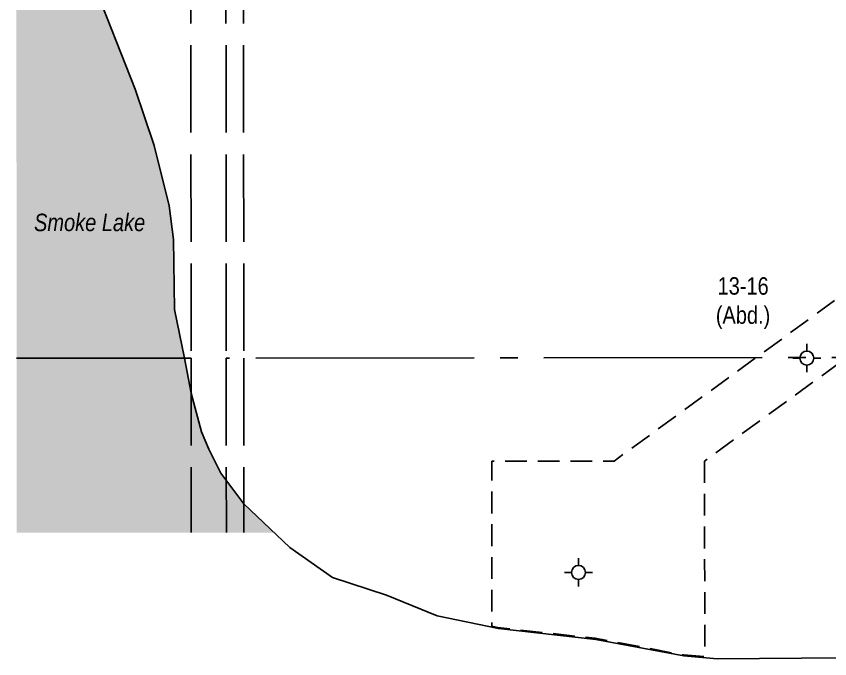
# Model space of a CAD drawing. Extents: x 500622 to 512229, y 6022177 to 6028063.
# Drawn here: x 503049.1 to 503515, y 6025371.4 to 6025739.3 of the extents above; entities that cross this region are included whole.
import ezdxf

# ---------------------------------------------------------------- set-up
doc = ezdxf.new("R2010")
doc.units = 0
doc.header["$LTSCALE"] = 5
for name, pattern in [('foc-ACCESSROAD', [3.75, 2.5, -1.25]), ('foc-QUARTERLINE', [33, 25, -3, 2, -3]), ('foc-UNSURVEYED', [12.5, 10, -2.5])]:
    doc.linetypes.add(name, pattern=pattern)
for name, color, linetype in [('F-WS', 190, 'foc-ACCESSROAD'), ('F-WS-S', 190, 'Continuous'), ('L-QSEC', 8, 'foc-QUARTERLINE'), ('L-USEC', 7, 'foc-UNSURVEYED'), ('T-WATER', 160, 'Continuous'), ('T-WATER-H', 133, 'Continuous'), ('T-WATER-T', 170, 'Continuous')]:
    doc.layers.add(name, color=color, linetype=linetype)
doc.layers.add('F-WS-T', color=190, linetype='Continuous', lineweight=9)
doc.styles.add('80CG', font='ARIALN.TTF', dxfattribs={"height": 10})
doc.styles.add('80L', font='ARIALN.TTF', dxfattribs={"height": 10})

# ---------------------------------------------------------------- blocks, each defined once
blk = doc.blocks.new('Gabd')
for p, q in [((0, 0.808), (0, 1.616)), ((-0.808, 0), (-1.616, 0)), ((1.616, 0), (0.808, 0)), ((0, -0.808), (0, -1.616))]:
    blk.add_line(p, q)
blk.add_circle((0, 0), 0.8)

msp = doc.modelspace()

# ---------------------------------------------------------------- hatches: boundary and pattern name
at = {"layer": 'T-WATER-H'}
h = msp.add_hatch(color=256, dxfattribs=at)
h.dxf.hatch_style = 1
h.paths.add_polyline_path([(503196.78, 6025443.667), (503049.378, 6025443.524), (503049.084, 6025829.935), (503053.55, 6025825.542), (503063.327, 6025813.402), (503092.902, 6025759.156), (503117.244, 6025697.52), (503128.042, 6025665.348), (503136.729, 6025630.725), (503139.172, 6025611.387), (503139.642, 6025571.405), (503145.398, 6025543.561), (503149.265, 6025523.555), (503155.179, 6025501.275), (503159.463, 6025491.324), (503166.297, 6025477.617), (503179.488, 6025460.133)])

# ---------------------------------------------------------------- linework, layer by layer
at = {"layer": 'F-WS', "flags": 128}
msp.add_lwpolyline([(503443.345, 6025484.615), (503443.453, 6025372.567), (503431.253, 6025373.589), (503380.714, 6025383.138), (503324.996, 6025389.264), (503321.492, 6025390.001), (503321.4, 6025484.496), (503391.478, 6025484.564), (503472.941, 6025543.865), (503550.433, 6025600.287), (503726.156, 6025728.454), (503726.172, 6025711.262), (503726.191, 6025690.746), (503589.036, 6025590.708), (503568.376, 6025575.641), (503524.807, 6025543.914), (503443.345, 6025484.615)], close=True, dxfattribs=at)
at = {"layer": 'L-QSEC'}
for p, q in [((503149.249, 6025543.566), (503049.302, 6025543.469)), ((503971.294, 6025544.365), (503169.358, 6025543.581))]:
    msp.add_line(p, q, dxfattribs=at)
at = {"layer": 'L-USEC'}
for p, q in [((503148.638, 6026347.703), (503149.249, 6025543.566)), ((503168.747, 6026347.718), (503169.358, 6025543.581)), ((503178.801, 6026347.726), (503179.412, 6025543.589)), ((503149.249, 6025543.566), (503149.324, 6025443.621)), ((503169.358, 6025543.581), (503169.434, 6025443.64)), ((503179.412, 6025543.589), (503179.488, 6025443.65))]:
    msp.add_line(p, q, dxfattribs=at)
at = {"layer": 'T-WATER'}
msp.add_lwpolyline([(503049.084, 6025829.935), (503053.55, 6025825.542), (503063.327, 6025813.402), (503092.902, 6025759.156), (503117.244, 6025697.52), (503128.042, 6025665.348), (503136.729, 6025630.725), (503139.172, 6025611.387), (503139.642, 6025571.405), (503145.398, 6025543.561), (503149.265, 6025523.555), (503155.179, 6025501.275), (503159.463, 6025491.324), (503166.297, 6025477.617), (503179.488, 6025460.133), (503205.77, 6025435.107), (503230.258, 6025417.969), (503261.176, 6025407.904), (503290.176, 6025396.034), (503325.271, 6025388.688), (503380.985, 6025382.522), (503431.529, 6025372.999), (503450.506, 6025371.421), (503571.349, 6025372.262)], dxfattribs=at)

# ---------------------------------------------------------------- block references
at = {"layer": 'F-WS-S', "color": 3, "xscale": 4.997304999999953, "yscale": 4.997304999999953, "zscale": 4.997304999999953}
for p in [(503501.904, 6025543.563), (503371.11, 6025420.848)]:
    msp.add_blockref('Gabd', p, dxfattribs=at)

# ---------------------------------------------------------------- texts
at = {"layer": 'T-WATER-T', "insert": (503058.799, 6025626.243), "char_height": 10, "attachment_point": 1, "style": '80L'}
msp.add_mtext_dynamic_manual_height_columns('\\pi0.47299;{\\fArial Narrow|b0|i1|c0|p34;Smoke Lake}', width=63.53124, gutter_width=50, heights=[0], dxfattribs=at)

# ---------------------------------------------------------------- next in the draw order: texts
at = {"layer": 'F-WS-T', "insert": (503465.407, 6025575.04), "char_height": 9.99, "width": 30.56747, "attachment_point": 5, "rotation": 359.84585, "style": '80CG', "bg_fill": 3, "box_fill_scale": 1.15, "bg_fill_color": 256, "bg_fill_true_color": 256, "bg_fill_transparency": 0}
msp.add_mtext('\\A1;13-16\\P(Abd.)', dxfattribs=at)

doc.saveas('drawing.dxf')
